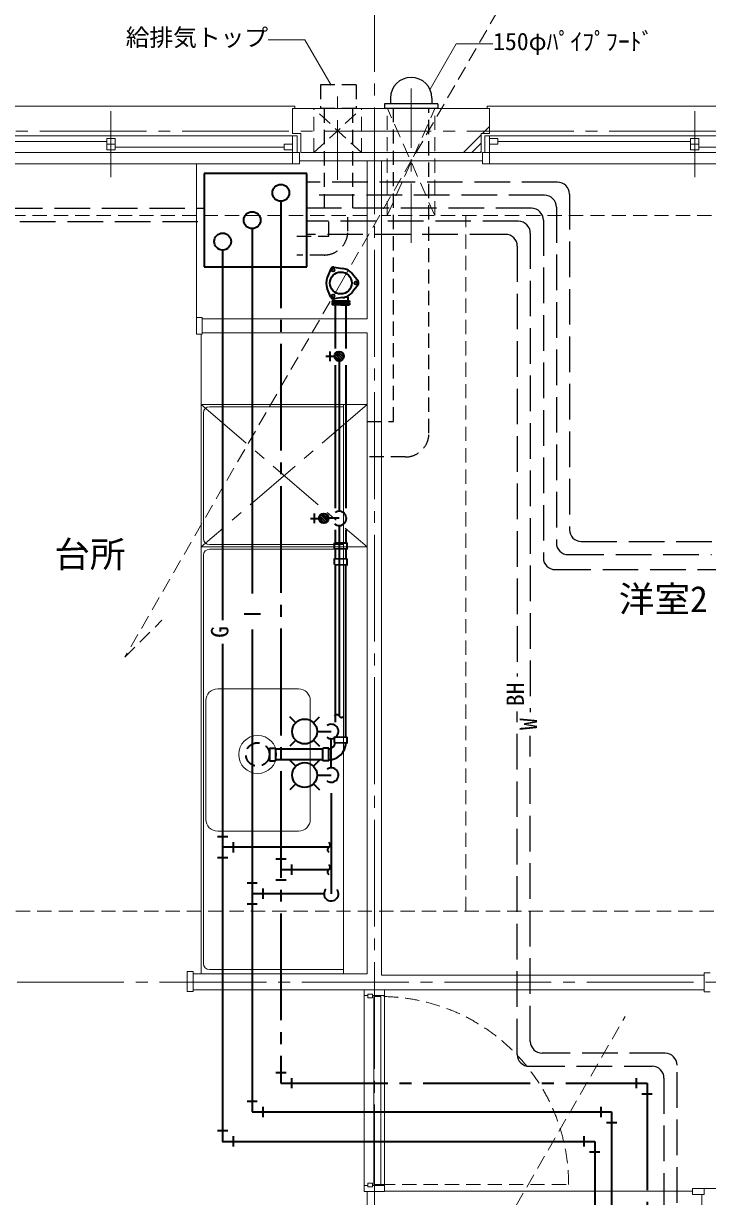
# Model space of a CAD drawing. Units: millimetres at full size, sheet at 1:50; details may follow other scales. Extents: x -9674 to 9699, y -6794 to 6791.
# Drawn here: x -2184 to 698, y -679 to 4262 of the extents above; entities that cross this region are included whole.
import ezdxf
from ezdxf.enums import TextEntityAlignment as Align

# ---------------------------------------------------------------- set-up
doc = ezdxf.new("R2010")
doc.units = ezdxf.units.MM
doc.header["$LTSCALE"] = 50
for name, pattern in [('CHAIN1', [8, 5, -1, 1, -1]), ('CHAIN2', [12, 9, -1, 1, -1]), ('DASHED1', [1.8, 1.2, -0.6]), ('DASHED3', [4, 3, -1])]:
    doc.linetypes.add(name, pattern=pattern)
for name, color, linetype, lineweight in [('1-0_芯', 134, 'CHAIN2', 9), ('1-1_躯体', 134, 'Continuous', 9), ('1-2_間仕切', 134, 'Continuous', 9), ('1-3_建具', 134, 'Continuous', 9), ('1-4_仕上げ', 134, 'Continuous', 9), ('1-5_設備', 134, 'Continuous', 9), ('1-7_その他', 134, 'DASHED1', 9), ('1-8_ハッチ', 134, 'Continuous', 9), ('1-C_梁', 134, 'DASHED1', 9), ('2-0_芯', 3, 'Continuous', 35), ('2-2', 5, 'DASHED3', 25), ('2-3_建具', 4, 'Continuous', 35), ('2-7_その他', 2, 'Continuous', 25), ('2-9_金物', 1, 'CHAIN2', 35), ('2-A_文字', 6, 'Continuous', 35), ('2-B_寸法', 4, 'Continuous', 35), ('2-C', 2, 'DASHED1', 25)]:
    doc.layers.add(name, color=color, linetype=linetype, lineweight=lineweight)
doc.layers.add('1-A_文字', color=134, linetype='Continuous')
doc.styles.add('ＭＳ ゴシック', font='')
doc.styles.get('ＭＳ ゴシック').set_extended_font_data('MS Gothic')

msp = doc.modelspace()

# ---------------------------------------------------------------- linework, layer by layer
at = {"layer": '1-0_芯'}
for p, q in [((-705.42, -4341.52), (-705.42, 5058.48)), ((-8715.42, 3808.48), (8439.58, 3808.48)), ((8439.58, 223.48), (-3044.42, 223.48))]:
    msp.add_line(p, q, dxfattribs=at)
at = {"layer": '1-1_躯体'}
for p, q in [((-1050.42, 3798.48), (-1050.42, 3903.48)), ((-220.42, 3903.48), (-1050.42, 3903.48)), ((-220.42, 3798.48), (-220.42, 3903.48)), ((-1015.42, 3798.48), (-1050.42, 3798.48)), ((-1015.42, 3798.48), (-1015.42, 3718.48)), ((-255.42, 3798.48), (-220.42, 3798.48)), ((-255.42, 3798.48), (-255.42, 3718.48)), ((-1015.42, 3718.48), (-255.42, 3718.48))]:
    msp.add_line(p, q, dxfattribs=at)
at = {"layer": '1-2_間仕切'}
for p, q in [((-735.42, 3018.48), (-735.42, 3683.48)), ((-675.42, 253.48), (-675.42, 3683.48)), ((-1430.42, 3018.48), (-735.42, 3018.48)), ((-1430.42, 2958.48), (-735.42, 2958.48)), ((-735.42, 259.48), (-735.42, 2958.48)), ((-735.42, 259.48), (-1469.42, 259.48)), ((684.58, 253.48), (-675.42, 253.48)), ((684.58, 192.48), (-1469.42, 192.48)), ((-735.42, -3501.52), (-735.42, -657.52)), ((634.58, -656.52), (-662.92, -656.52)), ((674.58, -717.52), (674.58, -670.02))]:
    msp.add_line(p, q, dxfattribs=at)
at = {"layer": '1-3_建具'}
for p, q in [((-2590.42, 3913.48), (-1040.42, 3913.48)), ((-1040.42, 3903.48), (-1040.42, 3913.48)), ((-230.42, 3903.48), (-230.42, 3913.48)), ((-230.42, 3913.48), (1519.58, 3913.48)), ((-1815.42, 3891.96), (-1815.42, 3615)), ((644.58, 3891.96), (644.58, 3615)), ((-1065.42, 3788.48), (-2565.42, 3788.48)), ((-1832.92, 3765.48), (-2545.42, 3765.48)), ((-1832.92, 3729.48), (-1832.92, 3777.48)), ((-1797.92, 3777.48), (-1832.92, 3777.48)), ((-1797.92, 3729.48), (-1797.92, 3777.48)), ((-1030.42, 3788.48), (-1065.42, 3788.48)), ((-1050.42, 3718.48), (-1050.42, 3788.48)), ((-1030.42, 3788.48), (-1030.42, 3718.48)), ((-240.42, 3788.48), (-205.42, 3788.48)), ((-240.42, 3788.48), (-240.42, 3718.48)), ((-220.42, 3718.48), (-220.42, 3788.48)), ((-185.42, 3777.48), (-220.42, 3777.48)), ((1494.58, 3788.48), (-205.42, 3788.48)), ((-185.42, 3777.48), (-185.42, 3753.48)), ((627.08, 3765.48), (-185.42, 3765.48)), ((627.08, 3729.48), (627.08, 3777.48)), ((662.08, 3777.48), (627.08, 3777.48)), ((662.08, 3729.48), (662.08, 3777.48)), ((-1065.42, 3718.48), (-2565.42, 3718.48)), ((-1797.92, 3753.48), (-1832.92, 3753.48)), ((-1797.92, 3729.48), (-1832.92, 3729.48)), ((-1085.42, 3741.48), (-1797.92, 3741.48)), ((-1085.42, 3753.48), (-1050.42, 3753.48)), ((-1085.42, 3729.48), (-1085.42, 3753.48)), ((-1085.42, 3729.48), (-1050.42, 3729.48)), ((-1065.42, 3718.48), (-1050.42, 3718.48)), ((-1020.42, 3718.48), (-1050.42, 3718.48)), ((-1050.42, 3671.48), (-1050.42, 3718.48)), ((-1020.42, 3671.48), (-1020.42, 3718.48)), ((-250.42, 3718.48), (-220.42, 3718.48)), ((-250.42, 3671.48), (-250.42, 3718.48)), ((-185.42, 3753.48), (-220.42, 3753.48)), ((-205.42, 3718.48), (-220.42, 3718.48)), ((1494.58, 3718.48), (-205.42, 3718.48)), ((662.08, 3753.48), (627.08, 3753.48)), ((662.08, 3729.48), (627.08, 3729.48)), ((1474.58, 3741.48), (662.08, 3741.48)), ((-2580.42, 3671.48), (-1050.42, 3671.48)), ((-1020.42, 3671.48), (-1050.42, 3671.48)), ((-1020.42, 3671.48), (-1020.42, 3672.51)), ((-250.42, 3671.48), (-250.42, 3672.51)), ((-220.42, 3671.48), (1509.58, 3671.48)), ((-1455.42, 3023.48), (-1430.42, 3023.48)), ((-1455.42, 2953.48), (-1455.42, 3023.48)), ((-1494.42, 184.48), (-1494.42, 269.48)), ((684.58, 263.48), (684.58, 183.48)), ((684.58, 263.48), (709.58, 263.48)), ((-1469.42, 184.48), (-1494.42, 184.48)), ((-747.92, 192.48), (-747.92, 168.48)), ((-732.92, 168.48), (-747.92, 168.48)), ((-747.92, -632.52), (-747.92, 168.48)), ((-732.92, 158.48), (-732.92, 173.48)), ((-732.92, 173.48), (-712.92, 173.48)), ((-712.92, 158.48), (-732.92, 158.48)), ((-712.92, 173.48), (-712.92, 158.48)), ((-712.92, 168.48), (-662.92, 168.48)), ((-707.92, 163.48), (-677.92, 163.48)), ((-707.92, -627.52), (-707.92, 163.48)), ((-677.92, 163.48), (-677.92, -627.52)), ((-662.92, 192.48), (-662.92, 168.48)), ((-662.92, 168.48), (-662.92, -632.52)), ((684.58, 183.48), (709.58, 183.48)), ((-747.92, -632.52), (-747.92, -657.52)), ((-732.92, -632.52), (-747.92, -632.52)), ((-712.92, -622.52), (-732.92, -622.52)), ((-732.92, -637.52), (-732.92, -622.52)), ((-712.92, -637.52), (-732.92, -637.52)), ((-712.92, -637.52), (-712.92, -622.52)), ((-712.92, -632.52), (-662.92, -632.52)), ((-677.92, -627.52), (-707.92, -627.52)), ((1434.58, -645.02), (684.58, -645.02))]:
    msp.add_line(p, q, dxfattribs=at)
at = {"layer": '1-3_建具', "linetype": 'DASHED1'}
msp.add_line((-677.92, -627.52), (113.08, -627.52), dxfattribs=at)
at = {"layer": '1-3_建具'}
for points in [[(-250.42, 3671.48), (-220.42, 3671.48), (-220.42, 3718.48)], [(-1455.42, 2953.48), (-1430.42, 2953.48), (-1430.42, 3023.48)], [(-1469.42, 184.48), (-1469.42, 269.48), (-1494.42, 269.48)], [(-662.92, -632.52), (-662.92, -657.52), (-747.92, -657.52)], [(634.58, -670.02), (684.58, -670.02), (684.58, -645.02)], [(634.58, -670.02), (634.58, -645.02), (684.58, -645.02)]]:
    msp.add_lwpolyline(points, dxfattribs=at)
at = {"layer": '1-3_建具', "linetype": 'DASHED1'}
msp.add_arc((-677.92, -627.52), 791, 0, 90, dxfattribs=at)
at = {"layer": '1-4_仕上げ'}
msp.add_line((-1455.42, 3023.48), (-1455.42, 3671.48), dxfattribs=at)
at = {"layer": '1-5_設備'}
for p, q in [((-1435.42, 2953.48), (-1435.42, 267.48)), ((-1435.42, 2657.48), (-735.42, 2657.48)), ((-1425.42, 2622.48), (-1425.42, 2092.48)), ((-1400.42, 2647.48), (-835.42, 2647.48)), ((-835.42, 2657.48), (-835.42, 259.48)), ((-1435.42, 2057.48), (-735.42, 2057.48)), ((-1400.42, 2067.48), (-835.42, 2067.48)), ((-1400.42, 2047.48), (-835.42, 2047.48)), ((-1425.42, 2022.48), (-1425.42, 302.48)), ((-1025.42, 1459.88), (-1365.42, 1459.88)), ((-1415.42, 909.88), (-1415.42, 1409.88)), ((-975.42, 1409.88), (-975.42, 909.88)), ((-1435.42, 954.98), (-1435.42, 259.48)), ((-1025.42, 859.88), (-1365.42, 859.88)), ((-1400.42, 277.48), (-835.42, 277.48))]:
    msp.add_line(p, q, dxfattribs=at)
at = {"layer": '1-5_設備', "linetype": 'CHAIN1'}
for p, q in [((-1435.42, 2657.48), (-735.42, 2057.48)), ((-735.42, 2657.48), (-1435.42, 2057.48))]:
    msp.add_line(p, q, dxfattribs=at)
at = {"layer": '1-5_設備'}
msp.add_circle((-1197.05, 1183.25), 80, dxfattribs=at)
for centre, radius, start, end in [((-1400.42, 2622.48), 25, 90, 180), ((-1400.42, 2092.48), 25, 180, 270), ((-1400.42, 2022.48), 25, 90, 180), ((-1365.42, 1409.88), 50, 90, 180), ((-1025.42, 1409.88), 50, 0, 90), ((-1365.42, 909.88), 50, 180, 270), ((-1025.42, 909.88), 50, 270, 0), ((-1400.42, 302.48), 25, 180, 270)]:
    msp.add_arc(centre, radius, start, end, dxfattribs=at)
at = {"layer": '1-7_その他', "linetype": 'CHAIN1'}
msp.add_line((-550.42, 3338.48), (-550.42, 4003.48), dxfattribs=at)
at = {"layer": '1-7_その他'}
for p, q in [((-959.84, 3718.48), (-959.84, 3903.48)), ((-959.84, 3718.48), (-759.84, 3903.48)), ((-759.84, 3718.48), (-959.84, 3903.48)), ((-759.84, 3718.48), (-759.84, 3903.48)), ((-651, 3453.48), (-450.63, 3903.48)), ((-651, 3453.48), (-651, 3903.48)), ((-451, 3453.48), (-649.84, 3903.48)), ((-451, 3453.48), (-451, 3903.48))]:
    msp.add_line(p, q, dxfattribs=at)
at = {"layer": '1-7_その他', "linetype": 'CHAIN1'}
msp.add_lwpolyline([(-860.42, 3603.48), (-860.42, 3604.66), (-860.42, 4003.48)], dxfattribs=at)
at = {"layer": '1-8_ハッチ'}
for p, q in [((-250.14, 3798.48), (-220.42, 3828.2)), ((-330.14, 3718.48), (-255.42, 3793.2)), ((-294.78, 3718.48), (-255.42, 3757.84)), ((-259.43, 3718.48), (-255.42, 3722.49)), ((-1020.42, 3683.48), (-250.42, 3683.48))]:
    msp.add_line(p, q, dxfattribs=at)
at = {"layer": '1-C_梁'}
for p, q in [((-735.42, 3453.48), (-2615.42, 3453.48)), ((1884.58, 3453.48), (-675.42, 3453.48)), ((-320.42, 523.48), (-320.42, 3453.48)), ((1534.58, 523.48), (-2615.42, 523.48))]:
    msp.add_line(p, q, dxfattribs=at)
at = {"layer": '2-0_芯'}
for p, q in [((-889.38, 3227.99), (-904.06, 3192.59)), ((-876.74, 3235.29), (-838.73, 3230.31)), ((-774.27, 3176.13), (-797.59, 3206.55)), ((-889.38, 3109.68), (-904.06, 3145.08)), ((-774.27, 3161.53), (-797.59, 3131.11)), ((-883.46, 3093.83), (-846.96, 3093.83)), ((-883.46, 3093.83), (-883.46, 3086.83)), ((-883.46, 3086.83), (-846.96, 3086.83)), ((-846.96, 3083.83), (-883.46, 3083.83)), ((-883.46, 3083.83), (-883.46, 3076.93)), ((-846.96, 3076.93), (-883.46, 3076.93)), ((-877.46, 3101.45), (-877.46, 3093.83)), ((-838.73, 3107.36), (-876.74, 3102.37)), ((-869.71, 2893.11), (-869.71, 3076.93)), ((-846.96, 3093.83), (-810.46, 3093.83)), ((-810.46, 3086.83), (-846.96, 3086.83)), ((-846.96, 3083.83), (-810.46, 3083.83)), ((-846.96, 3076.93), (-810.46, 3076.93)), ((-816.46, 3109.07), (-830.27, 3109.07)), ((-824.42, 2893.09), (-824.33, 3076.93)), ((-821.46, 3109.07), (-821.46, 3112.22)), ((-816.46, 3109.07), (-816.46, 3093.83)), ((-810.46, 3093.83), (-810.46, 3086.83)), ((-810.46, 3083.83), (-810.46, 3076.93)), ((-869.71, 2221.06), (-869.71, 2822.99)), ((-824.78, 2221.03), (-824.46, 2822.97)), ((-869.71, 2075.01), (-869.71, 2129.98)), ((-824.84, 2074.1), (-824.81, 2129.96)), ((-873.94, 2050.59), (-873.44, 2075.09)), ((-873.94, 2050.59), (-873.44, 2075.09)), ((-873.94, 2050.59), (-820.65, 2049.51)), ((-873.44, 2075.09), (-820.15, 2074)), ((-873.44, 2075.09), (-820.15, 2074)), ((-869.71, 2007.8), (-869.71, 2050.51)), ((-824.87, 2006.89), (-824.85, 2049.6)), ((-820.65, 2049.51), (-820.15, 2074)), ((-873.94, 1983.38), (-873.44, 2007.88)), ((-873.94, 1983.38), (-873.44, 2007.88)), ((-873.94, 1983.38), (-820.65, 1982.3)), ((-873.44, 2007.88), (-820.15, 2006.79)), ((-873.44, 2007.88), (-820.15, 2006.79)), ((-869.71, 1318.56), (-869.71, 1983.31)), ((-825.28, 1256.8), (-824.89, 1982.39)), ((-820.65, 1982.3), (-820.15, 2006.79)), ((-873.94, 1233.28), (-873.44, 1257.78)), ((-873.94, 1233.28), (-873.75, 1242.83)), ((-873.44, 1257.78), (-820.15, 1256.69)), ((-850.84, 1257.32), (-820.15, 1256.69)), ((-820.65, 1232.2), (-820.15, 1256.69)), ((-1146.54, 1205.95), (-1153.2, 1205.95)), ((-1146.54, 1209.9), (-1146.54, 1156.6)), ((-1146.54, 1209.9), (-1122.04, 1209.9)), ((-1122.04, 1209.9), (-1122.04, 1156.6)), ((-925.45, 1206.16), (-1122.04, 1206.16)), ((-922.3, 1156.6), (-922.3, 1209.9)), ((-897.8, 1209.9), (-922.3, 1209.9)), ((-922.3, 1156.6), (-922.3, 1209.9)), ((-897.8, 1209.9), (-922.3, 1209.9)), ((-897.8, 1156.6), (-897.8, 1209.9)), ((-897.8, 1156.6), (-897.8, 1209.9)), ((-873.94, 1233.28), (-820.65, 1232.2)), ((-1146.54, 1160.55), (-1153.2, 1160.55)), ((-1146.54, 1156.6), (-1122.04, 1156.6)), ((-925.45, 1160.34), (-1122.04, 1160.34)), ((-897.8, 1156.6), (-922.3, 1156.6)), ((-897.8, 1156.6), (-922.3, 1156.6))]:
    msp.add_line(p, q, dxfattribs=at)
for points in [[(-873.94, 2050.59), (-820.65, 2049.51), (-820.15, 2074)], [(-873.94, 1983.38), (-820.65, 1982.3), (-820.15, 2006.79)], [(-873.94, 1233.28), (-820.65, 1232.2), (-820.15, 1256.69)]]:
    msp.add_lwpolyline(points, dxfattribs=at)
for centre, radius in [((-846.8, 3168.83), 46), ((-878.3, 3223.39), 6), ((-783.8, 3168.83), 6), ((-878.3, 3114.27), 6)]:
    msp.add_circle(centre, radius, dxfattribs=at)
at = {"layer": '2-0_芯', "linetype": 'DASHED1'}
msp.add_circle((-1197.05, 1183.25), 49.37, dxfattribs=at)
at = {"layer": '2-0_芯'}
for centre, radius, start, end in [((-878.3, 3223.39), 12, 82.528, 157.472), ((-846.8, 3168.83), 62, 37.472, 82.528), ((-846.8, 3168.83), 62, 157.472, 202.528), ((-783.8, 3168.83), 12, 322.528, 37.472), ((-846.8, 3168.83), 62, 277.472, 322.528), ((-878.3, 3114.27), 12, 202.528, 277.472), ((-900.3, 2053.63), 30.37, 354.10651, 354.111), ((-900.3, 1986.42), 30.37, 354.10651, 354.111), ((-900.3, 1236.32), 30.37, 274.722, 354.10651), ((-900.3, 1236.32), 75.77, 271.891, 356.9407), ((-900.3, 1236.32), 30.37, 354.10651, 354.111)]:
    msp.add_arc(centre, radius, start, end, dxfattribs=at)
at = {"layer": '2-2'}
for p, q in [((66.54, 3593.6), (-990.5, 3593.6)), ((11.59, 3538.64), (-990.5, 3538.64)), ((116.54, 3543.6), (116.54, 2129.88)), ((-2453.43, 3483.4), (-1422.99, 3483.4)), ((-43.37, 3483.69), (-990.5, 3483.69)), ((61.59, 3488.64), (61.59, 2074.93)), ((-2398.48, 3428.45), (-1422.99, 3428.45)), ((-98.32, 3428.73), (-990.5, 3428.73)), ((6.63, 3433.69), (6.63, 2011.81)), ((-153.27, 3373.78), (-990.5, 3373.78)), ((-48.32, 3378.73), (-48.32, 1361.01)), ((-103.27, 3323.78), (-103.27, 1511.48)), ((166.54, 2079.88), (829.73, 2079.88)), ((111.59, 2024.93), (715.37, 2024.93)), ((56.63, 1961.81), (948.05, 1961.81)), ((-103.27, -80.11), (-103.27, 1364.66)), ((-48.32, -25.16), (-48.32, 1261.01)), ((519.74, -75.16), (1.68, -75.16)), ((-53.27, -130.11), (464.79, -130.11)), ((569.74, -704.77), (569.74, -125.16)), ((514.79, -180.11), (514.79, -759.73))]:
    msp.add_line(p, q, dxfattribs=at)
at = {"layer": '2-2', "linetype": 'Continuous'}
for centre, start, end in [((66.54, 3543.6), 0, 90), ((11.59, 3488.64), 0, 90), ((-43.37, 3433.69), 0, 90), ((-98.32, 3378.73), 0, 90), ((-153.27, 3323.78), 0, 90), ((166.54, 2129.88), 180, 270), ((111.59, 2074.93), 180, 270), ((56.63, 2011.81), 180, 270), ((1.68, -25.16), 180, 270), ((-53.27, -80.11), 180, 270), ((519.74, -125.16), 0, 90), ((464.79, -180.11), 0, 90)]:
    msp.add_arc(centre, 50, start, end, dxfattribs=at)
at = {"layer": '2-3_建具'}
for p, q in [((-1344.64, 3307.86), (-1344.64, 1749.33)), ((-891.94, 2840.17), (-891.94, 2880.17)), ((-843.54, 2842.97), (-870.95, 2870.38)), ((-837.91, 2847.95), (-865.96, 2876)), ((-834.41, 2855.06), (-858.86, 2879.51)), ((-834.56, 2865.81), (-848.1, 2879.36)), ((-910.13, 2860.17), (-873.75, 2860.17)), ((-851.47, 2840.3), (-873.62, 2862.45)), ((-866.76, 2844.98), (-868.93, 2847.15)), ((-853.75, 2840.17), (-853.75, 2208)), ((-975.14, 2177.66), (-938.76, 2177.66)), ((-956.95, 2157.66), (-956.95, 2197.66)), ((-916.48, 2157.79), (-938.63, 2179.94)), ((-908.55, 2160.46), (-935.95, 2187.87)), ((-902.92, 2165.44), (-930.97, 2193.5)), ((-899.42, 2172.55), (-923.87, 2197)), ((-899.57, 2183.31), (-913.11, 2196.85)), ((-898.89, 2179.94), (-853.75, 2179.94)), ((-931.77, 2162.48), (-933.94, 2164.65)), ((-853.75, 2147.32), (-853.75, 1344.96)), ((-1323.04, 836.35), (-1366.24, 836.35)), ((-897.4, 792.06), (-1344.64, 792.06)), ((-1300.34, 813.66), (-1300.34, 770.46)), ((-1323.04, 747.76), (-1366.24, 747.76)), ((-1323.04, -402.48), (-1366.24, -402.48)), ((-1300.34, -425.18), (-1300.34, -468.38)), ((178.74, -468.38), (178.74, -425.18)), ((201.44, -491.07), (244.64, -491.07)), ((223.04, -446.78), (223.04, -864.61))]:
    msp.add_line(p, q, dxfattribs=at)
msp.add_lwpolyline([(-1344.64, 1649.33), (-1344.64, -446.78), (223.04, -446.78)], dxfattribs=at)
for centre, radius in [((-1344.64, 3343.35), 35.49), ((-853.75, 2860.17), 20), ((-918.76, 2177.66), 20)]:
    msp.add_circle(centre, radius, dxfattribs=at)
for centre, radius, start, end in [((-853.75, 2177.66), 30.34, 230.49, 124.849), ((-863.75, 1338.89), 11.7, 31.23674, 148.76326), ((-843.75, 1351.02), 11.7, 211.23674, 328.76326), ((-891.33, 782.06), 11.7, 121.23674, 238.76326), ((-903.46, 802.06), 11.7, 301.23674, 58.76326)]:
    msp.add_arc(centre, radius, start, end, dxfattribs=at)
at = {"layer": '2-7_その他', "color": 7, "lineweight": 9}
for p, q in [((-1152.53, 4193.35), (-997.93, 4193.35)), ((-887.2, 4001.57), (-997.93, 4193.35)), ((-470.89, 3984.85), (-360.17, 4176.63)), ((-205.57, 4176.63), (-360.17, 4176.63))]:
    msp.add_line(p, q, dxfattribs=at)
at = {"layer": '2-7_その他'}
for p, q in [((-662.79, 3923.48), (-662.79, 3903.48)), ((-437.79, 3923.48), (-662.79, 3923.48)), ((-437.79, 3903.48), (-662.79, 3903.48)), ((-450.29, 3923.48), (-650.29, 3923.48)), ((-637.92, 3947.48), (-637.92, 3923.48)), ((-462.92, 3947.48), (-462.92, 3923.48)), ((-437.79, 3923.48), (-437.79, 3903.48))]:
    msp.add_line(p, q, dxfattribs=at)
msp.add_arc((-550.42, 3947.48), 87.5, 0, 180, dxfattribs=at)
at = {"layer": '2-9_金物', "linetype": 'Continuous'}
for p, q in [((-1036.54, 1317.08), (-1061.76, 1342.3)), ((-962.22, 1317.08), (-937, 1342.3)), ((-1036.54, 1242.76), (-1061.76, 1217.54)), ((-962.22, 1242.76), (-937, 1217.54)), ((-946.83, 1279.92), (-886.99, 1279.92))]:
    msp.add_line(p, q, dxfattribs=at)
at = {"layer": '2-9_金物'}
for p, q in [((-886.99, 1126.8), (-886.99, 1249.58)), ((-1077.61, 742.24), (-1120.81, 742.24)), ((-897.4, 697.95), (-1099.21, 697.95)), ((-1054.92, 719.55), (-1054.92, 676.35)), ((-1077.61, 653.65), (-1120.81, 653.65)), ((-1077.61, -157.06), (-1120.81, -157.06)), ((-1054.92, -179.75), (-1054.92, -222.95)), ((399.25, -222.95), (399.25, -179.75)), ((421.95, -245.65), (465.15, -245.65))]:
    msp.add_line(p, q, dxfattribs=at)
for points in [[(-1099.21, 3513.38), (-1099.21, -201.35), (443.55, -201.35)], [(443.55, -201.35), (443.55, -950.33), (1371.13, -950.33)]]:
    msp.add_lwpolyline(points, dxfattribs=at)
at = {"layer": '2-9_金物', "linetype": 'Continuous'}
for centre, radius in [((-1099.21, 3548.87), 35.49), ((-999.38, 1279.92), 52.55)]:
    msp.add_circle(centre, radius, dxfattribs=at)
for centre, radius, start, end in [((-886.99, 1279.92), 30.34, 230.49, 124.849), ((-891.33, 687.95), 11.7, 121.23674, 238.76326), ((-903.46, 707.95), 11.7, 301.23674, 58.76326)]:
    msp.add_arc(centre, radius, start, end, dxfattribs=at)
at = {"layer": '2-A_文字'}
for p, q in [((-1220.08, 3398.16), (-1220.08, 1861.43)), ((-1185.67, 1773.53), (-1254.5, 1773.53)), ((-1220.08, 1709.02), (-1220.08, -322.22)), ((-1036.54, 1133.62), (-1061.76, 1158.84)), ((-962.22, 1133.62), (-937, 1158.84)), ((-946.83, 1096.46), (-886.99, 1096.46)), ((-1036.54, 1059.3), (-1061.76, 1034.08)), ((-962.22, 1059.3), (-937, 1034.08)), ((-886.99, 1020.31), (-886.99, 596.39)), ((-1198.48, 640.68), (-1241.68, 640.68)), ((-917.33, 596.39), (-1220.08, 596.39)), ((-1175.79, 617.99), (-1175.79, 574.79)), ((-1198.48, 552.09), (-1241.68, 552.09)), ((-1198.48, -277.93), (-1241.68, -277.93)), ((-1220.08, -322.22), (294.28, -322.22)), ((-1175.79, -300.62), (-1175.79, -343.82)), ((249.98, -343.82), (249.98, -300.62)), ((294.28, -322.22), (294.28, -1182.71)), ((272.68, -366.52), (315.88, -366.52))]:
    msp.add_line(p, q, dxfattribs=at)
for centre, radius in [((-1220.08, 3433.66), 35.49), ((-999.38, 1096.46), 52.55)]:
    msp.add_circle(centre, radius, dxfattribs=at)
for centre, start, end in [((-886.99, 1096.46), 230.49, 124.849), ((-886.99, 596.39), 140.49, 34.849)]:
    msp.add_arc(centre, 30.34, start, end, dxfattribs=at)
at = {"layer": '2-B_寸法'}
for p, q in [((-990.5, 3630.62), (-1422.99, 3630.62)), ((-1422.99, 3630.62), (-1422.99, 3237.46)), ((-990.5, 3237.46), (-990.5, 3630.62)), ((-1422.99, 3237.46), (-990.5, 3237.46))]:
    msp.add_line(p, q, dxfattribs=at)
at = {"layer": '2-C', "color": 7, "lineweight": 9}
for p, q in [((-846.8, 3168.83), (63.24, 4745.07)), ((-846.8, 3168.83), (-1756.83, 1592.6)), ((-1756.83, 1592.6), (-1601.07, 1748.36)), ((-558.54, -1496.3), (351.5, 79.93))]:
    msp.add_line(p, q, dxfattribs=at)
at = {"layer": '2-C'}
for p, q in [((-782.13, 4003.48), (-932.13, 4003.48)), ((-932.13, 4003.48), (-932.13, 3903.48)), ((-782.13, 4003.48), (-782.13, 3903.48)), ((-782.13, 3903.48), (-932.13, 3903.48)), ((-917.13, 3903.48), (-917.13, 3453.48)), ((-797.13, 3903.48), (-797.13, 3453.48)), ((-625.42, 2586.1), (-625.42, 3903.48)), ((-475.42, 2536.1), (-475.42, 3903.48)), ((-897.13, 3366.71), (-897.13, 3453.48)), ((-817.13, 3386.71), (-817.13, 3453.48)), ((-1031.76, 3366.71), (-897.13, 3366.71)), ((-917.13, 3286.71), (-1031.76, 3286.71)), ((-735.42, 2586.1), (-625.42, 2586.1)), ((-575.42, 2436.1), (-735.42, 2436.1))]:
    msp.add_line(p, q, dxfattribs=at)
for centre in [(-917.13, 3386.71), (-575.42, 2536.1)]:
    msp.add_arc(centre, 100, 270, 0, dxfattribs=at)

# ---------------------------------------------------------------- texts
at = {"layer": '1-A_文字', "style": 'ＭＳ ゴシック'}
for s, p in [('台所', (-2053.98, 1938.23)), ('洋室2', (324.55, 1749.65))]:
    msp.add_text(s, height=110, dxfattribs=at).set_placement(p, align=Align.BOTTOM_LEFT)
at = {"layer": '2-2', "color": 7, "style": 'ＭＳ ゴシック'}
for s, p in [('BH', (-53.27, 1386.48)), ('W', (1.68, 1286.01))]:
    msp.add_text(s, height=73.31, rotation=90, dxfattribs=at).set_placement(p, align=Align.BOTTOM_LEFT)
at = {"layer": '2-3_建具', "color": 7, "style": 'ＭＳ ゴシック'}
msp.add_text('G', height=73.31, rotation=90, dxfattribs=at).set_placement((-1298.33, 1674.33), align=Align.BOTTOM_LEFT)
at = {"layer": '2-7_その他', "color": 7, "style": 'ＭＳ ゴシック'}
for s, p in [('給排気トップ', (-1753.15, 4144.41)), ('150φﾊﾟｲﾌﾟﾌｰﾄﾞ', (-204.94, 4127.69))]:
    msp.add_text(s, height=73.31, dxfattribs=at).set_placement(p, align=Align.BOTTOM_LEFT)

doc.saveas('drawing.dxf')
